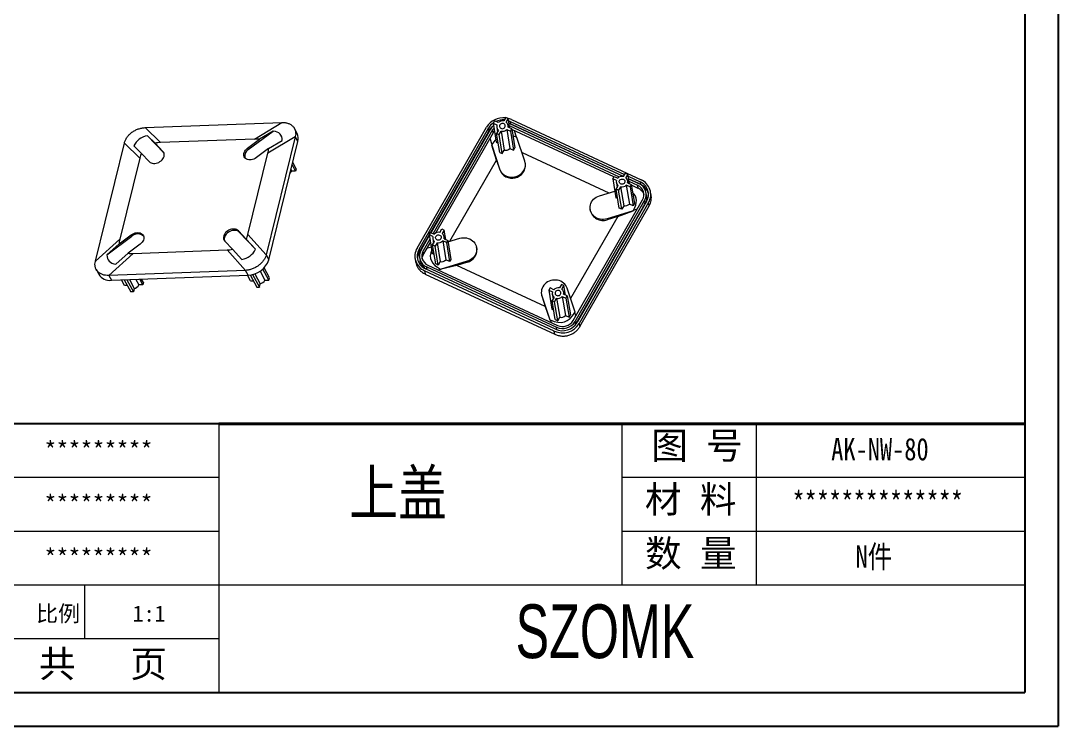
# Model space of a CAD drawing. Header units: millimetres. Extents: x -2962 to -2022, y 1998 to 2304.
# Drawn here: x -2753.8 to -2528.7, y 1998.3 to 2151.3 of the extents above; entities that cross this region are included whole.
import ezdxf

# ---------------------------------------------------------------- set-up
doc = ezdxf.new("R2010")
doc.units = ezdxf.units.MM
doc.layers.add('文字', color=81, linetype='Continuous')
doc.layers.add('粗实线', color=7, linetype='Continuous', lineweight=30)
doc.layers.add('细实线', color=3, linetype='Continuous', lineweight=18)
doc.styles.add('宋体', font='', dxfattribs={"width": 0.8, "height": 3.5})
doc.styles.add('长仿宋', font='', dxfattribs={"width": 0.7, "height": 4})
doc.styles.get('宋体').set_extended_font_data('SimSun')
doc.styles.get('长仿宋').set_extended_font_data('SimSun')

msp = doc.modelspace()

# ---------------------------------------------------------------- linework, layer by layer
for p, q in [((-2528.666, 2304.337), (-2528.666, 1998.279)), ((-2535.953, 2297.05), (-2535.953, 2005.566)), ((-2710.844, 2063.863), (-2798.289, 2063.863)), ((-2950.319, 2005.566), (-2535.953, 2005.566)), ((-2961.52, 1998.279), (-2528.666, 1998.279))]:
    msp.add_line(p, q)
at = {"color": 7, "linetype": 'Continuous', "lineweight": 15}
for p, q in [((-2648.543, 2130.332), (-2648.972, 2129.585)), ((-2648.015, 2130.087), (-2648.543, 2130.332)), ((-2648.444, 2129.34), (-2648.015, 2130.087)), ((-2647.677, 2128.035), (-2648.015, 2130.087)), ((-2726.801, 2128.129), (-2697.176, 2129.237)), ((-2726.801, 2128.129), (-2723.472, 2124.889)), ((-2703.116, 2125.651), (-2697.176, 2129.237)), ((-2693.861, 2126.873), (-2694.428, 2127.934)), ((-2667.82, 2101.997), (-2652.748, 2128.226)), ((-2667.38, 2101.793), (-2652.308, 2128.021)), ((-2651.868, 2127.817), (-2664.781, 2105.346)), ((-2652.308, 2128.021), (-2652.219, 2127.484)), ((-2651.008, 2129.582), (-2651.29, 2129.09)), ((-2651.29, 2129.09), (-2650.489, 2128.718)), ((-2651.29, 2129.09), (-2650.613, 2124.976)), ((-2650.206, 2129.209), (-2651.008, 2129.582)), ((-2650.513, 2128.265), (-2650.339, 2127.206)), ((-2648.354, 2127.726), (-2647.552, 2127.353)), ((-2648.354, 2127.726), (-2647.676, 2123.611)), ((-2647.269, 2127.845), (-2648.071, 2128.218)), ((-2647.964, 2128.168), (-2648.047, 2128.671)), ((-2647.581, 2129.46), (-2647.935, 2129.602)), ((-2647.816, 2129.05), (-2647.847, 2129.064)), ((-2647.492, 2128.923), (-2647.845, 2129.054)), ((-2623.021, 2117.53), (-2647.816, 2129.05)), ((-2623.895, 2117.416), (-2647.754, 2128.502)), ((-2647.581, 2129.46), (-2622.786, 2117.939)), ((-2647.492, 2128.923), (-2647.581, 2129.46)), ((-2647.552, 2127.353), (-2647.269, 2127.845)), ((-2647.345, 2129.869), (-2619.196, 2116.791)), ((-2647.269, 2127.845), (-2646.592, 2123.73)), ((-2625.115, 2117.427), (-2647.247, 2127.71)), ((-2623.011, 2117.547), (-2647.121, 2128.749)), ((-2722.794, 2122.665), (-2726.319, 2126.371)), ((-2724.654, 2124.751), (-2726.319, 2126.371)), ((-2703.116, 2125.651), (-2723.472, 2124.889)), ((-2704.601, 2123.649), (-2701.98, 2125.599)), ((-2704.441, 2123.351), (-2699.01, 2127.392)), ((-2699.01, 2127.392), (-2701.98, 2125.599)), ((-2694.242, 2126.152), (-2700.547, 2100.525)), ((-2694.242, 2126.152), (-2700.183, 2122.566)), ((-2693.68, 2125.125), (-2694.238, 2126.169)), ((-2652.418, 2127.137), (-2667.092, 2101.601)), ((-2651.428, 2127.613), (-2664.341, 2105.142)), ((-2651.329, 2127.01), (-2663.84, 2105.238)), ((-2651.329, 2127.01), (-2651.428, 2127.613)), ((-2651.048, 2127.401), (-2651.017, 2127.428)), ((-2650.115, 2127.596), (-2650.545, 2126.848)), ((-2650.545, 2126.848), (-2650.017, 2126.603)), ((-2649.867, 2122.734), (-2650.545, 2126.848)), ((-2650.017, 2126.603), (-2649.588, 2127.35)), ((-2649.34, 2122.489), (-2650.017, 2126.603)), ((-2649.588, 2127.35), (-2648.91, 2123.236)), ((-2647.552, 2127.353), (-2646.875, 2123.239)), ((-2646.256, 2126.067), (-2646.13, 2126.008)), ((-2644.416, 2120.859), (-2646.13, 2126.008)), ((-2737.626, 2099.138), (-2731.321, 2124.765)), ((-2727.992, 2121.526), (-2731.321, 2124.765)), ((-2729.3, 2124.152), (-2727.635, 2122.533)), ((-2722.954, 2122.963), (-2724.654, 2124.751)), ((-2704.441, 2123.351), (-2704.601, 2123.649)), ((-2700.045, 2123.565), (-2702.666, 2121.615)), ((-2700.045, 2123.565), (-2697.075, 2125.358)), ((-2699.993, 2099.465), (-2693.68, 2125.125)), ((-2651.554, 2124.455), (-2651.621, 2124.338)), ((-2650.567, 2121.066), (-2651.621, 2124.338)), ((-2651.621, 2124.338), (-2649.908, 2119.188)), ((-2650.613, 2124.976), (-2650.205, 2124.786)), ((-2649.34, 2122.489), (-2648.91, 2123.236)), ((-2647.676, 2123.611), (-2646.875, 2123.239)), ((-2646.875, 2123.239), (-2646.592, 2123.73)), ((-2727.992, 2121.526), (-2732.323, 2103.917)), ((-2727.635, 2122.533), (-2725.935, 2120.745)), ((-2722.794, 2122.665), (-2722.954, 2122.963)), ((-2722.724, 2122.582), (-2722.794, 2122.665)), ((-2704.515, 2104.957), (-2700.183, 2122.566)), ((-2660.673, 2103.478), (-2650.567, 2121.066)), ((-2650.567, 2121.066), (-2649.875, 2118.987)), ((-2649.867, 2122.734), (-2649.34, 2122.489)), ((-2645.035, 2122.718), (-2626.2, 2113.967)), ((-2695.188, 2118.995), (-2695.015, 2118.672)), ((-2694.17, 2118.704), (-2695.015, 2118.672)), ((-2694.17, 2118.704), (-2694.916, 2120.099)), ((-2694.052, 2119.185), (-2694.798, 2120.58)), ((-2694.052, 2119.185), (-2694.17, 2118.704)), ((-2649.908, 2119.188), (-2649.875, 2118.987)), ((-2644.292, 2120.29), (-2644.325, 2120.49)), ((-2625.341, 2117.033), (-2625.058, 2117.525)), ((-2624.539, 2116.661), (-2625.341, 2117.033)), ((-2625.341, 2117.033), (-2624.663, 2112.919)), ((-2625.058, 2117.525), (-2624.256, 2117.153)), ((-2623.022, 2117.528), (-2622.593, 2118.275)), ((-2622.593, 2118.275), (-2622.065, 2118.03)), ((-2622.065, 2118.03), (-2622.495, 2117.283)), ((-2622.014, 2116.111), (-2622.097, 2116.614)), ((-2621.727, 2115.978), (-2622.065, 2118.03)), ((-2621.99, 2117.569), (-2619.432, 2116.381)), ((-2619.715, 2116.016), (-2621.901, 2117.031)), ((-2619.667, 2115.971), (-2621.897, 2117.007)), ((-2619.903, 2115.561), (-2621.804, 2116.445)), ((-2628.244, 2113.345), (-2624.901, 2114.362)), ((-2624.595, 2114.792), (-2624.166, 2115.539)), ((-2624.067, 2114.546), (-2624.595, 2114.792)), ((-2623.918, 2110.677), (-2624.595, 2114.792)), ((-2624.563, 2116.208), (-2624.389, 2115.149)), ((-2623.638, 2115.293), (-2624.067, 2114.546)), ((-2623.39, 2110.432), (-2624.067, 2114.546)), ((-2623.638, 2115.293), (-2622.96, 2111.179)), ((-2621.602, 2115.296), (-2622.404, 2115.669)), ((-2622.404, 2115.669), (-2621.727, 2111.554)), ((-2622.121, 2116.161), (-2621.319, 2115.788)), ((-2621.319, 2115.788), (-2621.602, 2115.296)), ((-2621.602, 2115.296), (-2620.925, 2111.182)), ((-2621.319, 2115.788), (-2620.642, 2111.673)), ((-2619.803, 2114.959), (-2621.297, 2115.653)), ((-2619.803, 2114.959), (-2619.903, 2115.561)), ((-2619.432, 2116.381), (-2619.343, 2115.844)), ((-2633.953, 2086.262), (-2618.881, 2112.49)), ((-2633.513, 2086.058), (-2618.441, 2112.286)), ((-2618.001, 2112.082), (-2633.073, 2085.853)), ((-2624.255, 2112.729), (-2624.663, 2112.919)), ((-2618.347, 2111.712), (-2618.441, 2112.286)), ((-2618.026, 2113.43), (-2618.12, 2113.999)), ((-2617.016, 2113.448), (-2617.133, 2114.162)), ((-2618.78, 2110.952), (-2632.983, 2086.235)), ((-2617.561, 2111.877), (-2632.633, 2085.649)), ((-2632.508, 2084.963), (-2617.455, 2111.158)), ((-2630.25, 2110.381), (-2630.217, 2110.18)), ((-2620.92, 2110.073), (-2626.583, 2108.35)), ((-2624.264, 2108.845), (-2620.92, 2110.073)), ((-2623.39, 2110.432), (-2623.918, 2110.677)), ((-2622.96, 2111.179), (-2623.39, 2110.432)), ((-2620.925, 2111.182), (-2621.727, 2111.554)), ((-2620.642, 2111.673), (-2620.925, 2111.182)), ((-2620.853, 2110.191), (-2620.92, 2110.073)), ((-2617.446, 2111.175), (-2617.561, 2111.877)), ((-2624.264, 2108.845), (-2634.496, 2091.039)), ((-2626.583, 2108.35), (-2626.55, 2108.15)), ((-2624.264, 2108.845), (-2626.55, 2108.15)), ((-2706.412, 2105.44), (-2706.572, 2105.738)), ((-2704.871, 2103.95), (-2706.572, 2105.738)), ((-2702.887, 2101.734), (-2706.412, 2105.44)), ((-2665.185, 2104.911), (-2664.902, 2105.403)), ((-2664.902, 2105.403), (-2664.1, 2105.03)), ((-2662.867, 2105.405), (-2662.437, 2106.153)), ((-2662.437, 2106.153), (-2661.91, 2105.907)), ((-2661.91, 2105.907), (-2662.339, 2105.16)), ((-2661.572, 2103.855), (-2661.91, 2105.907)), ((-2737.626, 2099.138), (-2732.323, 2103.917)), ((-2735.112, 2100.528), (-2729.681, 2104.57)), ((-2732.461, 2102.918), (-2729.84, 2104.868)), ((-2729.681, 2104.57), (-2729.84, 2104.868)), ((-2709.553, 2103.52), (-2707.852, 2101.732)), ((-2702.887, 2101.734), (-2704.871, 2103.95)), ((-2704.515, 2104.957), (-2700.547, 2100.525)), ((-2665.151, 2104.702), (-2666.94, 2101.588)), ((-2665.027, 2103.949), (-2666.5, 2101.384)), ((-2664.927, 2103.346), (-2666.401, 2100.782)), ((-2664.383, 2104.538), (-2665.185, 2104.911)), ((-2665.185, 2104.911), (-2664.508, 2100.796)), ((-2664.439, 2102.669), (-2664.01, 2103.416)), ((-2664.408, 2104.085), (-2664.234, 2103.027)), ((-2663.482, 2103.171), (-2663.911, 2102.424)), ((-2663.482, 2103.171), (-2662.805, 2099.056)), ((-2661.446, 2103.174), (-2662.248, 2103.546)), ((-2662.248, 2103.546), (-2661.571, 2099.432)), ((-2661.966, 2104.038), (-2661.164, 2103.666)), ((-2661.858, 2103.988), (-2661.941, 2104.491)), ((-2661.164, 2103.666), (-2661.446, 2103.174)), ((-2661.446, 2103.174), (-2660.769, 2099.059)), ((-2661.164, 2103.666), (-2660.486, 2099.551)), ((-2661.111, 2103.345), (-2658.567, 2104.119)), ((-2732.461, 2102.918), (-2735.112, 2100.528)), ((-2729.39, 2100.832), (-2734.692, 2096.053)), ((-2733.177, 2098.494), (-2730.526, 2100.884)), ((-2727.906, 2102.834), (-2730.526, 2100.884)), ((-2729.39, 2100.832), (-2709.034, 2101.594)), ((-2705.067, 2097.161), (-2709.034, 2101.594)), ((-2707.852, 2101.732), (-2705.868, 2099.516)), ((-2667.291, 2101.256), (-2667.38, 2101.793)), ((-2666.401, 2100.782), (-2666.5, 2101.384)), ((-2664.1, 2100.607), (-2664.508, 2100.796)), ((-2663.911, 2102.424), (-2664.439, 2102.669)), ((-2663.762, 2098.554), (-2664.439, 2102.669)), ((-2663.234, 2098.309), (-2663.911, 2102.424)), ((-2654.867, 2101.888), (-2654.9, 2102.089)), ((-2700.551, 2100.508), (-2699.993, 2099.465)), ((-2668.248, 2099.713), (-2668.13, 2098.998)), ((-2667.261, 2099.875), (-2667.167, 2099.306)), ((-2663.234, 2098.309), (-2663.762, 2098.554)), ((-2662.805, 2099.056), (-2663.234, 2098.309)), ((-2656.906, 2099.125), (-2662.568, 2097.402)), ((-2660.769, 2099.059), (-2661.571, 2099.432)), ((-2660.486, 2099.551), (-2660.769, 2099.059)), ((-2656.873, 2098.924), (-2659.158, 2098.229)), ((-2656.906, 2099.125), (-2656.873, 2098.924)), ((-2737.457, 2097.39), (-2736.89, 2096.329)), ((-2705.067, 2097.161), (-2734.692, 2096.053)), ((-2704.49, 2096.118), (-2705.048, 2097.162)), ((-2703.508, 2096.262), (-2702.041, 2093.521)), ((-2703.018, 2096.413), (-2701.862, 2094.252)), ((-2701.886, 2096.981), (-2700.835, 2095.016)), ((-2699.99, 2095.048), (-2701.275, 2097.451)), ((-2699.871, 2095.529), (-2701.027, 2097.689)), ((-2638.036, 2084.005), (-2666.185, 2097.084)), ((-2666.185, 2097.084), (-2666.069, 2096.381)), ((-2666.051, 2096.373), (-2637.938, 2083.311)), ((-2637.8, 2084.415), (-2665.949, 2097.494)), ((-2665.714, 2097.903), (-2637.565, 2084.825)), ((-2665.478, 2098.313), (-2637.329, 2085.235)), ((-2662.694, 2097.461), (-2662.568, 2097.402)), ((-2659.158, 2098.229), (-2662.568, 2097.402)), ((-2640.009, 2089.331), (-2659.158, 2098.229)), ((-2734.711, 2096.052), (-2734.152, 2095.009)), ((-2734.152, 2095.009), (-2704.49, 2096.118)), ((-2731.275, 2093.878), (-2731.924, 2095.092)), ((-2731.353, 2095.113), (-2729.943, 2092.477)), ((-2730.797, 2095.134), (-2729.387, 2092.498)), ((-2730.237, 2095.155), (-2729.207, 2093.229)), ((-2728.83, 2095.208), (-2728.18, 2093.993)), ((-2727.335, 2094.025), (-2728.18, 2093.993)), ((-2727.335, 2094.025), (-2727.985, 2095.239)), ((-2727.217, 2094.506), (-2727.616, 2095.253)), ((-2727.217, 2094.506), (-2727.335, 2094.025)), ((-2703.929, 2094.901), (-2704.579, 2096.115)), ((-2704.021, 2096.161), (-2702.598, 2093.501)), ((-2703.929, 2094.901), (-2703.358, 2094.922)), ((-2702.041, 2093.521), (-2701.862, 2094.252)), ((-2700.835, 2095.016), (-2699.99, 2095.048)), ((-2699.99, 2095.048), (-2699.871, 2095.529)), ((-2636.488, 2094.096), (-2636.917, 2093.349)), ((-2635.96, 2093.85), (-2636.488, 2094.096)), ((-2730.703, 2093.899), (-2731.275, 2093.878)), ((-2729.387, 2092.498), (-2729.943, 2092.477)), ((-2729.207, 2093.229), (-2729.387, 2092.498)), ((-2702.598, 2093.501), (-2702.041, 2093.521)), ((-2640.824, 2091.979), (-2640.791, 2091.778)), ((-2638.952, 2093.346), (-2639.235, 2092.854)), ((-2639.235, 2092.854), (-2638.433, 2092.481)), ((-2639.235, 2092.854), (-2638.558, 2088.739)), ((-2638.151, 2092.973), (-2638.952, 2093.346)), ((-2638.458, 2092.028), (-2638.284, 2090.97)), ((-2636.389, 2093.103), (-2635.96, 2093.85)), ((-2635.214, 2091.609), (-2636.016, 2091.981)), ((-2635.908, 2091.931), (-2635.991, 2092.434)), ((-2635.622, 2091.798), (-2635.96, 2093.85)), ((-2633.529, 2088.132), (-2635.242, 2093.282)), ((-2640.733, 2091.611), (-2639.02, 2086.461)), ((-2640.733, 2091.611), (-2640.7, 2091.41)), ((-2640.7, 2091.41), (-2640.009, 2089.331)), ((-2638.06, 2091.359), (-2638.489, 2090.612)), ((-2638.489, 2090.612), (-2637.961, 2090.367)), ((-2637.812, 2086.497), (-2638.489, 2090.612)), ((-2637.961, 2090.367), (-2637.532, 2091.114)), ((-2637.284, 2086.252), (-2637.961, 2090.367)), ((-2637.532, 2091.114), (-2636.855, 2086.999)), ((-2636.298, 2091.489), (-2635.497, 2091.117)), ((-2636.298, 2091.489), (-2635.621, 2087.375)), ((-2635.497, 2091.117), (-2635.214, 2091.609)), ((-2635.497, 2091.117), (-2634.819, 2087.002)), ((-2635.214, 2091.609), (-2634.537, 2087.494)), ((-2640.009, 2089.331), (-2639.02, 2086.461)), ((-2638.558, 2088.739), (-2638.15, 2088.55)), ((-2635.621, 2087.375), (-2634.819, 2087.002)), ((-2634.819, 2087.002), (-2634.537, 2087.494)), ((-2633.596, 2088.014), (-2633.529, 2088.132)), ((-2638.894, 2086.403), (-2639.02, 2086.461)), ((-2637.812, 2086.497), (-2637.284, 2086.252)), ((-2637.284, 2086.252), (-2636.855, 2086.999)), ((-2633.419, 2085.484), (-2633.668, 2085.129)), ((-2633.419, 2085.484), (-2633.513, 2086.058)), ((-2632.633, 2085.649), (-2632.518, 2084.946)), ((-2637.92, 2083.303), (-2638.036, 2084.005))]:
    msp.add_line(p, q, dxfattribs=at)
at = {"color": 8, "linetype": 'Continuous', "lineweight": 15}
for p, q in [((-2647.112, 2128.723), (-2647.121, 2128.749)), ((-2652.418, 2127.137), (-2652.361, 2126.959)), ((-2652.001, 2125.842), (-2651.554, 2124.455)), ((-2646.256, 2126.067), (-2646.704, 2127.458)), ((-2621.034, 2115.531), (-2621.263, 2115.447)), ((-2619.715, 2116.016), (-2619.741, 2116.006)), ((-2620.853, 2110.191), (-2620.028, 2110.494)), ((-2618.78, 2110.952), (-2618.616, 2111.012)), ((-2666.907, 2101.646), (-2667.092, 2101.601)), ((-2664.734, 2102.173), (-2665.742, 2101.928)), ((-2665.621, 2097.341), (-2665.714, 2097.903)), ((-2663.318, 2097.309), (-2662.694, 2097.461)), ((-2633.352, 2087.307), (-2633.596, 2088.014)), ((-2638.894, 2086.403), (-2638.713, 2085.877)), ((-2632.935, 2086.094), (-2632.983, 2086.235)), ((-2637.476, 2084.283), (-2637.565, 2084.825))]:
    msp.add_line(p, q, dxfattribs=at)
at = {"color": 7, "linetype": 'Continuous', "lineweight": 15, "flags": 128}
for points in [[(-2647.345, 2129.869), (-2647.751, 2130.032), (-2648.132, 2130.141)], [(-2651.117, 2128.036), (-2651.238, 2127.894), (-2651.428, 2127.613)], [(-2648.73, 2128.212), (-2648.669, 2128.367), (-2648.658, 2128.53), (-2648.697, 2128.687), (-2648.784, 2128.827), (-2648.91, 2128.938), (-2649.067, 2129.011), (-2649.241, 2129.04), (-2649.417, 2129.022), (-2649.583, 2128.959), (-2649.725, 2128.857), (-2649.83, 2128.723), (-2649.89, 2128.568), (-2649.902, 2128.406), (-2649.862, 2128.248), (-2649.776, 2128.108), (-2649.65, 2127.997), (-2649.493, 2127.924), (-2649.319, 2127.895), (-2649.142, 2127.913), (-2648.977, 2127.976), (-2648.835, 2128.078), (-2648.73, 2128.212)], [(-2702.666, 2121.615), (-2702.924, 2121.446), (-2703.202, 2121.31), (-2703.492, 2121.21), (-2703.785, 2121.148), (-2704.075, 2121.127), (-2704.352, 2121.147), (-2704.61, 2121.208), (-2704.841, 2121.307), (-2705.039, 2121.443), (-2705.199, 2121.611), (-2705.316, 2121.807), (-2705.387, 2122.025), (-2705.41, 2122.26), (-2705.385, 2122.505), (-2705.312, 2122.754), (-2705.193, 2122.999), (-2705.032, 2123.234), (-2704.833, 2123.453), (-2704.601, 2123.649)], [(-2725.935, 2120.745), (-2725.755, 2120.592), (-2725.54, 2120.474), (-2725.295, 2120.394), (-2725.026, 2120.354), (-2724.742, 2120.354), (-2724.449, 2120.395), (-2724.157, 2120.477), (-2723.872, 2120.595), (-2723.603, 2120.748), (-2723.357, 2120.932), (-2723.14, 2121.14), (-2722.959, 2121.368), (-2722.819, 2121.609), (-2722.723, 2121.856), (-2722.674, 2122.104), (-2722.673, 2122.345), (-2722.72, 2122.572), (-2722.815, 2122.78), (-2722.954, 2122.963)], [(-2649.908, 2119.188), (-2649.776, 2118.869), (-2649.599, 2118.57), (-2649.381, 2118.296), (-2649.125, 2118.051), (-2648.835, 2117.84), (-2648.516, 2117.667), (-2648.175, 2117.534), (-2647.816, 2117.443), (-2647.445, 2117.397), (-2647.07, 2117.395), (-2646.697, 2117.439), (-2646.331, 2117.526), (-2645.98, 2117.657), (-2645.649, 2117.828), (-2645.344, 2118.036), (-2645.07, 2118.278), (-2644.832, 2118.551), (-2644.633, 2118.848), (-2644.478, 2119.166), (-2644.369, 2119.498), (-2644.308, 2119.84), (-2644.295, 2120.184), (-2644.331, 2120.526), (-2644.416, 2120.859)], [(-2623.88, 2116.666), (-2623.775, 2116.8), (-2623.633, 2116.903), (-2623.468, 2116.965), (-2623.291, 2116.983), (-2623.117, 2116.954), (-2622.96, 2116.881), (-2622.834, 2116.771), (-2622.748, 2116.631), (-2622.708, 2116.473), (-2622.72, 2116.31), (-2622.78, 2116.155), (-2622.885, 2116.021), (-2623.027, 2115.919), (-2623.193, 2115.856), (-2623.369, 2115.839), (-2623.543, 2115.867), (-2623.7, 2115.94), (-2623.826, 2116.051), (-2623.913, 2116.191), (-2623.952, 2116.349), (-2623.941, 2116.511), (-2623.88, 2116.666)], [(-2626.583, 2108.35), (-2626.948, 2108.263), (-2627.322, 2108.219), (-2627.697, 2108.221), (-2628.067, 2108.267), (-2628.426, 2108.358), (-2628.767, 2108.491), (-2629.086, 2108.665), (-2629.376, 2108.876), (-2629.632, 2109.12), (-2629.851, 2109.394), (-2630.027, 2109.693), (-2630.159, 2110.012), (-2630.244, 2110.345), (-2630.281, 2110.687), (-2630.268, 2111.031), (-2630.207, 2111.373), (-2630.097, 2111.705), (-2629.942, 2112.023), (-2629.744, 2112.32), (-2629.506, 2112.593), (-2629.232, 2112.835), (-2628.927, 2113.043), (-2628.595, 2113.214), (-2628.244, 2113.345)], [(-2729.84, 2104.868), (-2729.582, 2105.037), (-2729.304, 2105.173), (-2729.014, 2105.273), (-2728.721, 2105.335), (-2728.432, 2105.356), (-2728.154, 2105.336), (-2727.897, 2105.275), (-2727.666, 2105.176), (-2727.467, 2105.04), (-2727.308, 2104.872), (-2727.191, 2104.676), (-2727.119, 2104.458), (-2727.096, 2104.223), (-2727.121, 2103.978), (-2727.194, 2103.729), (-2727.313, 2103.484), (-2727.474, 2103.249), (-2727.673, 2103.03), (-2727.906, 2102.834)], [(-2706.572, 2105.738), (-2706.751, 2105.891), (-2706.966, 2106.009), (-2707.212, 2106.089), (-2707.48, 2106.129), (-2707.764, 2106.129), (-2708.057, 2106.088), (-2708.349, 2106.006), (-2708.634, 2105.888), (-2708.903, 2105.735), (-2709.149, 2105.551), (-2709.366, 2105.343), (-2709.547, 2105.115), (-2709.687, 2104.874), (-2709.783, 2104.627), (-2709.833, 2104.379), (-2709.833, 2104.138), (-2709.786, 2103.911), (-2709.692, 2103.703), (-2709.553, 2103.52)], [(-2706.412, 2105.44), (-2706.592, 2105.593), (-2706.807, 2105.71), (-2707.052, 2105.791), (-2707.32, 2105.831), (-2707.605, 2105.831), (-2707.897, 2105.789), (-2708.19, 2105.708), (-2708.474, 2105.589), (-2708.744, 2105.436), (-2708.99, 2105.253), (-2709.206, 2105.045), (-2709.387, 2104.817), (-2709.528, 2104.576), (-2709.624, 2104.328), (-2709.673, 2104.081), (-2709.674, 2103.84), (-2709.626, 2103.612), (-2709.623, 2103.602)], [(-2662.625, 2104.033), (-2662.73, 2103.899), (-2662.871, 2103.796), (-2663.037, 2103.734), (-2663.214, 2103.716), (-2663.387, 2103.745), (-2663.544, 2103.817), (-2663.671, 2103.928), (-2663.757, 2104.068), (-2663.796, 2104.226), (-2663.785, 2104.389), (-2663.724, 2104.544), (-2663.619, 2104.678), (-2663.478, 2104.78), (-2663.312, 2104.843), (-2663.135, 2104.86), (-2662.961, 2104.832), (-2662.805, 2104.759), (-2662.678, 2104.648), (-2662.592, 2104.508), (-2662.553, 2104.35), (-2662.564, 2104.187), (-2662.625, 2104.033)], [(-2658.567, 2104.119), (-2658.202, 2104.207), (-2657.828, 2104.25), (-2657.453, 2104.249), (-2657.083, 2104.202), (-2656.724, 2104.112), (-2656.382, 2103.978), (-2656.064, 2103.805), (-2655.774, 2103.594), (-2655.518, 2103.349), (-2655.299, 2103.075), (-2655.123, 2102.776), (-2654.991, 2102.457), (-2654.906, 2102.124), (-2654.869, 2101.783), (-2654.882, 2101.438), (-2654.943, 2101.097), (-2655.052, 2100.765), (-2655.207, 2100.447), (-2655.406, 2100.149), (-2655.644, 2099.877), (-2655.918, 2099.635), (-2656.223, 2099.426), (-2656.554, 2099.255), (-2656.906, 2099.125)], [(-2635.242, 2093.282), (-2635.374, 2093.6), (-2635.55, 2093.899), (-2635.769, 2094.174), (-2636.025, 2094.418), (-2636.315, 2094.629), (-2636.633, 2094.803), (-2636.975, 2094.936), (-2637.334, 2095.026), (-2637.704, 2095.073), (-2638.079, 2095.074), (-2638.453, 2095.031), (-2638.818, 2094.943), (-2639.17, 2094.813), (-2639.501, 2094.642), (-2639.806, 2094.434), (-2640.08, 2094.191), (-2640.318, 2093.919), (-2640.517, 2093.621), (-2640.672, 2093.304), (-2640.781, 2092.971), (-2640.842, 2092.63), (-2640.855, 2092.286), (-2640.818, 2091.944), (-2640.733, 2091.611)], [(-2640.791, 2091.778), (-2640.785, 2091.743), (-2640.7, 2091.41)], [(-2637.774, 2092.487), (-2637.835, 2092.332), (-2637.846, 2092.169), (-2637.807, 2092.011), (-2637.721, 2091.871), (-2637.594, 2091.761), (-2637.438, 2091.688), (-2637.264, 2091.659), (-2637.087, 2091.677), (-2636.921, 2091.739), (-2636.78, 2091.842), (-2636.675, 2091.976), (-2636.614, 2092.131), (-2636.603, 2092.293), (-2636.642, 2092.451), (-2636.728, 2092.591), (-2636.855, 2092.702), (-2637.011, 2092.775), (-2637.185, 2092.803), (-2637.362, 2092.786), (-2637.528, 2092.723), (-2637.669, 2092.621), (-2637.774, 2092.487)]]:
    msp.add_lwpolyline(points, dxfattribs=at)
at = {"color": 7, "linetype": 'Continuous', "lineweight": 15}
for centre, radius, start, end in [((-2649.138, 2126.037), 4.221, 82.7369, 148.77222), ((-2649.33, 2126.291), 3.444, 124.07783, 149.83888), ((-2649.345, 2126.357), 2.915, 129.75842, 149.93753), ((-2649.129, 2125.981), 3.815, 85.907, 114.66121), ((-2649.461, 2128.437), 1.066, 164.70615, 232.09735), ((-2649.246, 2128.27), 1.343, 78.23579, 135.60874), ((-2649.314, 2128.665), 1.343, 258.23579, 315.60874), ((-2649.099, 2128.499), 1.066, 344.70615, 52.09735), ((-2696.016, 2125.767), 2.423, 344.63842, 27.17491), ((-2649.27, 2125.825), 2.376, 138.43057, 150.06327), ((-2703.599, 2121.953), 1.633, 121.05151, 192.2787), ((-2648.636, 2124.551), 1.343, 258.23579, 315.60874), ((-2647.177, 2120.041), 2.896, 201.33056, 4.93283), ((-2696.275, 2119.356), 1.434, 308.98073, 331.51882), ((-2623.511, 2116.38), 1.066, 164.70615, 232.09735), ((-2623.296, 2116.213), 1.343, 78.23579, 135.60874), ((-2623.149, 2116.442), 1.066, 344.70615, 52.09735), ((-2620.564, 2113.607), 3.465, 330.05172, 66.75178), ((-2623.364, 2116.609), 1.343, 258.23579, 315.60874), ((-2620.76, 2113.571), 2.168, 330.11671, 66.6868), ((-2620.826, 2112.753), 2.432, 53.67771, 65.13021), ((-2620.689, 2113.585), 2.596, 329.99166, 66.81184), ((-2620.628, 2113.595), 3.032, 330.049, 66.75451), ((-2627.492, 2110.775), 2.789, 192.3126, 289.75444), ((-2622.687, 2112.494), 1.343, 258.23579, 315.60874), ((-2663.141, 2104.09), 1.343, 78.23579, 135.60874), ((-2728.411, 2103.195), 1.872, 47.72755, 132.71479), ((-2663.355, 2104.257), 1.066, 164.70615, 232.09735), ((-2663.208, 2104.486), 1.343, 258.23579, 315.60874), ((-2662.994, 2104.319), 1.066, 344.70615, 52.09735), ((-2664.817, 2100.267), 3.465, 150.05172, 246.75178), ((-2664.753, 2100.279), 3.032, 150.049, 246.75451), ((-2664.692, 2100.29), 2.596, 149.99166, 246.81184), ((-2664.621, 2100.304), 2.168, 150.11671, 246.6868), ((-2664.449, 2099.658), 2.253, 150.06552, 162.11919), ((-2657.573, 2101.559), 2.727, 284.89086, 6.93069), ((-2704.625, 2100.995), 4.879, 271.59398, 341.71369), ((-2662.531, 2100.371), 1.343, 258.23579, 315.60874), ((-2734.478, 2097.832), 2.842, 211.9217, 276.57688), ((-2729.563, 2094.779), 1.591, 282.92553, 330.38214), ((-2702.217, 2095.803), 1.591, 282.92553, 330.38214), ((-2637.405, 2092.2), 1.066, 164.70615, 232.09735), ((-2637.191, 2092.033), 1.343, 78.23579, 135.60874), ((-2637.044, 2092.262), 1.066, 344.70615, 52.09735), ((-2637.258, 2092.429), 1.343, 258.23579, 315.60874), ((-2636.581, 2088.314), 1.343, 258.23579, 315.60874), ((-2636.254, 2087.849), 4.237, 245.13114, 328.71339), ((-2636.241, 2087.779), 3.707, 245.13331, 328.71122), ((-2636.23, 2087.712), 3.181, 245.17883, 328.66571), ((-2636.215, 2087.634), 2.645, 245.07935, 328.76519)]:
    msp.add_arc(centre, radius, start, end, dxfattribs=at)
for centre, major_axis, ratio, start_param, end_param in [((-2723.857, 2115.519), (26.776, -0.511), 0.4720024, 1.6899841, 1.690694), ((-2686.778, 2116.907), (28.52, -4.274), 0.4070271, 2.0034675, 2.0041773), ((-2651.919, 2138.54), (24.899, -13.946), 0.2287588, 5.017075, 5.0321367), ((-2652.589, 2046.173), (-75.894, 79.12), 0.1838879, 6.1685186, 6.3517014), ((-2816.905, 2038.344), (116.507, 86.451), 0.1050144, 0.1044625, 0.1519944), ((-2813.935, 2040.137), (116.507, 86.451), 0.1050144, 6.2044649, 6.3876478), ((-2686.778, 2116.907), (2.845, 24.789), 0.3601333, 1.2295253, 1.2302351), ((-2651.919, 2138.54), (12.449, 25.545), 0.1720854, 4.3350966, 4.3501583), ((-2608.031, 2002.403), (-41.349, 124.033), 0.1526562, 0.0769322, 0.1350865), ((-2608.031, 2002.403), (-41.349, 124.033), 0.1526562, 6.140025, 6.17211), ((-2723.857, 2115.519), (2.845, 24.789), 0.3601333, 1.2295253, 1.2302351), ((-2650.924, 2044.554), (-75.894, 79.12), 0.1838879, 6.1209866, 6.1685186), ((-2816.905, 2038.344), (116.507, 86.451), 0.1050144, 6.1569329, 6.2044649), ((-2650.924, 2044.554), (-75.894, 79.12), 0.1838879, 0.0685161, 0.1160481), ((-2617.612, 2122.6), (24.554, -11.666), 0.2521158, 4.7464824, 4.7615441), ((-2756.745, 2071.499), (136.428, 41.443), 0.1283554, 6.1474326, 6.3541655), ((-2618.281, 2122.355), (12.449, 25.545), 0.1720854, 4.3350966, 4.3679541), ((-2616.943, 2122.846), (12.76, 26.184), 0.1720854, 4.3350966, 4.3358064), ((-2615.601, 2188.139), (116.507, 86.451), 0.1050144, 3.0153403, 3.0628723), ((-2781.582, 2181.929), (-75.894, 79.12), 0.1838879, 3.2101088, 3.2576408), ((-2615.601, 2188.139), (116.507, 86.451), 0.1050144, 3.2460551, 3.2935871), ((-2781.582, 2181.929), (-75.894, 79.12), 0.1838879, 2.9793939, 3.0269259), ((-2779.599, 2179.713), (-75.894, 79.12), 0.1838879, 3.0269259, 3.2101088), ((-2670.287, 2106.574), (12.779, 23.357), 0.1960358, 4.5908742, 4.6059359), ((-2528.404, 2140.971), (136.428, 41.443), 0.1283554, 3.036592, 3.2840867), ((-2731.747, 2083.444), (1.493, 27.86), 0.2880499, 0.9879346, 0.9886444), ((-2618.252, 2185.75), (116.507, 86.451), 0.1050144, 3.0628723, 3.2460551), ((-2694.669, 2084.831), (1.493, 27.86), 0.2880499, 0.9879346, 0.9886444), ((-2694.669, 2084.831), (28.52, -4.274), 0.4070271, 2.0034675, 2.0041773), ((-2670.969, 2106.408), (25.522, -14.294), 0.2287588, 5.0314269, 5.0321367), ((-2731.747, 2083.444), (26.776, -0.511), 0.4720024, 1.6899841, 1.690694), ((-2677.119, 2210.067), (-41.349, 124.033), 0.1526562, 2.9984324, 3.2766792), ((-2636.179, 2091.208), (12.779, 23.357), 0.1960358, 4.5730784, 4.6059359), ((-2635.783, 2090.06), (13.098, 23.941), 0.1960358, 4.6052261, 4.6059359), ((-2635.783, 2090.06), (25.168, -11.958), 0.2521158, 4.7464824, 4.7471922)]:
    msp.add_ellipse(centre, major_axis=major_axis, ratio=ratio, start_param=start_param, end_param=end_param, dxfattribs=at)
for points, knots in [([(-2731.317, 2124.782), (-2731.265, 2124.993), (-2731.19, 2125.204), (-2731.046, 2125.517), (-2730.992, 2125.621), (-2730.873, 2125.827), (-2730.808, 2125.93), (-2730.599, 2126.23), (-2730.441, 2126.421), (-2730.088, 2126.783), (-2729.892, 2126.954), (-2729.477, 2127.263), (-2729.257, 2127.402), (-2728.909, 2127.587), (-2728.79, 2127.644), (-2728.551, 2127.749), (-2728.43, 2127.797), (-2728.186, 2127.883), (-2728.063, 2127.921), (-2727.815, 2127.989), (-2727.689, 2128.018), (-2727.313, 2128.09), (-2727.065, 2128.119), (-2726.82, 2128.128)], [0, 0, 0, 0, 0.125, 0.125, 0.1875, 0.1875, 0.25, 0.25, 0.375, 0.375, 0.5, 0.5, 0.625, 0.625, 0.6875, 0.6875, 0.75, 0.75, 0.8125, 0.8125, 0.875, 0.875, 1, 1, 1, 1]), ([(-2697.157, 2129.238), (-2696.912, 2129.247), (-2696.677, 2129.236), (-2696.339, 2129.192), (-2696.228, 2129.172), (-2696.012, 2129.122), (-2695.906, 2129.092), (-2695.601, 2128.988), (-2695.413, 2128.899), (-2695.069, 2128.685), (-2694.912, 2128.558), (-2694.643, 2128.275), (-2694.529, 2128.118), (-2694.389, 2127.861), (-2694.347, 2127.771), (-2694.277, 2127.588), (-2694.248, 2127.495), (-2694.202, 2127.303), (-2694.184, 2127.205), (-2694.162, 2127.004), (-2694.157, 2126.902), (-2694.16, 2126.591), (-2694.186, 2126.381), (-2694.238, 2126.169)], [0, 0, 0, 0, 0.125, 0.125, 0.1875, 0.1875, 0.25, 0.25, 0.375, 0.375, 0.5, 0.5, 0.625, 0.625, 0.6875, 0.6875, 0.75, 0.75, 0.8125, 0.8125, 0.875, 0.875, 1, 1, 1, 1]), ([(-2651.334, 2128.485), (-2651.34, 2128.481), (-2651.511, 2128.37), (-2651.837, 2128.049), (-2652.081, 2127.688), (-2652.219, 2127.484)], [0, 0, 0, 0, 0.01640675, 0.44450065, 1, 1, 1, 1]), ([(-2619.386, 2114.712), (-2619.284, 2114.63), (-2619.077, 2114.464), (-2618.836, 2114.155), (-2618.672, 2113.872), (-2618.617, 2113.688), (-2618.599, 2113.626)], [0, 0, 0, 0, 0.2822458, 0.5726836, 0.8549269, 1, 1, 1, 1]), ([(-2617.623, 2113.867), (-2617.649, 2113.964), (-2617.722, 2114.236), (-2617.946, 2114.648), (-2618.28, 2115.089), (-2618.733, 2115.515), (-2619.123, 2115.725), (-2619.343, 2115.844)], [0, 0, 0, 0, 0.1135426, 0.3212512, 0.5230098, 0.7306125, 1, 1, 1, 1]), ([(-2618.037, 2113.428), (-2618.023, 2113.355), (-2617.979, 2113.133), (-2617.998, 2112.748), (-2618.091, 2112.237), (-2618.254, 2111.902), (-2618.347, 2111.712)], [0, 0, 0, 0, 0.1268875, 0.3864123, 0.6534657, 1, 1, 1, 1]), ([(-2617.446, 2111.175), (-2617.351, 2111.36), (-2617.157, 2111.737), (-2617.005, 2112.338), (-2616.949, 2112.916), (-2617.001, 2113.281), (-2617.025, 2113.446)], [0, 0, 0, 0, 0.2593012, 0.5261383, 0.7854332, 1, 1, 1, 1]), ([(-2667.291, 2101.256), (-2667.375, 2101.094), (-2667.544, 2100.764), (-2667.673, 2100.233), (-2667.723, 2099.811), (-2667.693, 2099.576), (-2667.686, 2099.518)], [0, 0, 0, 0, 0.2977746, 0.604205, 0.9019723, 1, 1, 1, 1]), ([(-2734.711, 2096.052), (-2734.956, 2096.043), (-2735.192, 2096.056), (-2735.534, 2096.107), (-2735.646, 2096.129), (-2735.865, 2096.184), (-2735.972, 2096.217), (-2736.281, 2096.328), (-2736.471, 2096.421), (-2736.818, 2096.642), (-2736.976, 2096.771), (-2737.246, 2097.054), (-2737.359, 2097.208), (-2737.496, 2097.461), (-2737.537, 2097.549), (-2737.605, 2097.727), (-2737.632, 2097.819), (-2737.676, 2098.006), (-2737.692, 2098.101), (-2737.712, 2098.297), (-2737.716, 2098.397), (-2737.71, 2098.702), (-2737.682, 2098.909), (-2737.63, 2099.121)], [0, 0, 0, 0, 0.125, 0.125, 0.1875, 0.1875, 0.25, 0.25, 0.375, 0.375, 0.5, 0.5, 0.625, 0.625, 0.6875, 0.6875, 0.75, 0.75, 0.8125, 0.8125, 0.875, 0.875, 1, 1, 1, 1]), ([(-2700.551, 2100.508), (-2700.603, 2100.297), (-2700.679, 2100.089), (-2700.827, 2099.782), (-2700.882, 2099.68), (-2701.003, 2099.479), (-2701.07, 2099.378), (-2701.283, 2099.086), (-2701.443, 2098.9), (-2701.799, 2098.544), (-2701.997, 2098.374), (-2702.411, 2098.066), (-2702.63, 2097.925), (-2702.976, 2097.735), (-2703.094, 2097.676), (-2703.331, 2097.567), (-2703.451, 2097.517), (-2703.692, 2097.426), (-2703.814, 2097.385), (-2704.059, 2097.313), (-2704.184, 2097.281), (-2704.557, 2097.203), (-2704.803, 2097.171), (-2705.048, 2097.162)], [0, 0, 0, 0, 0.125, 0.125, 0.1875, 0.1875, 0.25, 0.25, 0.375, 0.375, 0.5, 0.5, 0.625, 0.625, 0.6875, 0.6875, 0.75, 0.75, 0.8125, 0.8125, 0.875, 0.875, 1, 1, 1, 1]), ([(-2668.121, 2098.999), (-2668.117, 2098.959), (-2668.095, 2098.715), (-2667.943, 2098.283), (-2667.668, 2097.733), (-2667.283, 2097.235), (-2666.867, 2096.858), (-2666.454, 2096.575), (-2666.198, 2096.446), (-2666.069, 2096.381)], [0, 0, 0, 0, 0.03599947, 0.21471217, 0.39861958, 0.57715208, 0.76084656, 0.87968072, 1, 1, 1, 1]), ([(-2665.716, 2097.385), (-2665.825, 2097.444), (-2666.081, 2097.581), (-2666.419, 2097.867), (-2666.733, 2098.226), (-2666.967, 2098.628), (-2667.113, 2098.994), (-2667.145, 2099.226), (-2667.157, 2099.307)], [0, 0, 0, 0, 0.1433706, 0.3350181, 0.5212486, 0.7128667, 0.8993099, 1, 1, 1, 1]), ([(-2666.689, 2099.698), (-2666.691, 2099.744), (-2666.702, 2099.964), (-2666.641, 2100.179), (-2666.593, 2100.349)], [0, 0, 0, 0, 0.2087039, 1, 1, 1, 1]), ([(-2637.92, 2083.303), (-2637.688, 2083.195), (-2637.447, 2083.109), (-2637.074, 2083.013), (-2636.947, 2082.986), (-2636.69, 2082.944), (-2636.56, 2082.929), (-2636.169, 2082.901), (-2635.909, 2082.906), (-2635.389, 2082.964), (-2635.129, 2083.018), (-2634.631, 2083.169), (-2634.39, 2083.267), (-2634.043, 2083.447), (-2633.93, 2083.513), (-2633.713, 2083.653), (-2633.609, 2083.728), (-2633.408, 2083.886), (-2633.311, 2083.969), (-2633.127, 2084.145), (-2633.038, 2084.237), (-2632.788, 2084.525), (-2632.642, 2084.73), (-2632.518, 2084.946)], [0, 0, 0, 0, 0.125, 0.125, 0.1875, 0.1875, 0.25, 0.25, 0.375, 0.375, 0.5, 0.5, 0.625, 0.625, 0.6875, 0.6875, 0.75, 0.75, 0.8125, 0.8125, 0.875, 0.875, 1, 1, 1, 1])]:
    msp.add_open_spline(points, degree=3, knots=knots, dxfattribs=at)
at = {"layer": '粗实线', "color": 7, "lineweight": 40}
msp.add_line((-2535.953, 2063.863), (-2710.844, 2063.863), dxfattribs=at)
at = {"layer": '细实线', "color": 7}
for p, q in [((-2710.844, 2063.863), (-2710.844, 2005.566)), ((-2623.398, 2063.863), (-2623.398, 2028.885)), ((-2594.25, 2063.863), (-2594.25, 2029.13)), ((-2710.844, 2052.204), (-2798.289, 2052.204)), ((-2535.953, 2052.204), (-2623.398, 2052.204)), ((-2710.844, 2040.544), (-2798.289, 2040.544)), ((-2535.953, 2040.544), (-2623.398, 2040.544)), ((-2535.953, 2028.885), (-2798.289, 2028.885)), ((-2739.992, 2028.885), (-2739.992, 2017.226)), ((-2710.844, 2017.226), (-2798.289, 2017.226))]:
    msp.add_line(p, q, dxfattribs=at)

# ---------------------------------------------------------------- texts
at = {"char_height": 3.83438, "width": 2179.26897, "attachment_point": 1}
for insert in [(-2748.688, 2060.061), (-2748.688, 2048.402), (-2748.688, 2036.742)]:
    msp.add_mtext('{\\fSimHei|b0|i0|c134|p49;*********}', dxfattribs=dict(at, insert=insert))
at = {"layer": '文字', "color": 0, "attachment_point": 1, "style": '宋体'}
for s, insert, char_height, width in [('{\\H1.111x;AK-NW-80}', (-2577.937, 2060.817), 4.37226, 50.54822), ('上盖', (-2682.541, 2053.798), 9.7161, 124.21722), ('{\\H1.111x;**************}', (-2586.347, 2049.158), 4.37226, 50.54822), ('{\\H1.111x;N件}', (-2572.648, 2037.499), 4.37226, 50.54822)]:
    msp.add_mtext(s, dxfattribs=dict(at, insert=insert, char_height=char_height, width=width))
at = {"layer": '粗实线', "insert": (-2646.433, 2024.71), "char_height": 11.65936, "width": 130.74814, "attachment_point": 1, "style": '长仿宋'}
msp.add_mtext('{\\fSTXinwei|b0|i0|c134|p2;SZOMK}', dxfattribs=at)
at = {"layer": '细实线', "color": 7, "attachment_point": 1}
for s, insert, char_height, width in [('{\\fSimSun|b0|i0|c134|p54;图 号}', (-2616.988, 2062.093), 5.82968, 29.14839), ('{\\fSimSun|b0|i0|c134|p54;材 料   }', (-2618.37, 2050.434), 5.82968, 29.14839), ('{\\fSimSun|b0|i0|c134|p54;数 量}', (-2618.342, 2038.717), 5.82968, 26.33922), ('{\\fSimSun|b0|i0|c134|p54;比例}', (-2750.486, 2024.469), 3.49781, 15.35428), ('{\\fSimSun|b0|i0|c134|p54;1:1}', (-2729.535, 2024.469), 3.49781, 15.35428), ('{\\fSimSun|b0|i0|c134|p54; 共   页}', (-2753.853, 2014.726), 5.82968, 43.72259)]:
    msp.add_mtext(s, dxfattribs=dict(at, insert=insert, char_height=char_height, width=width))

doc.saveas('drawing.dxf')
